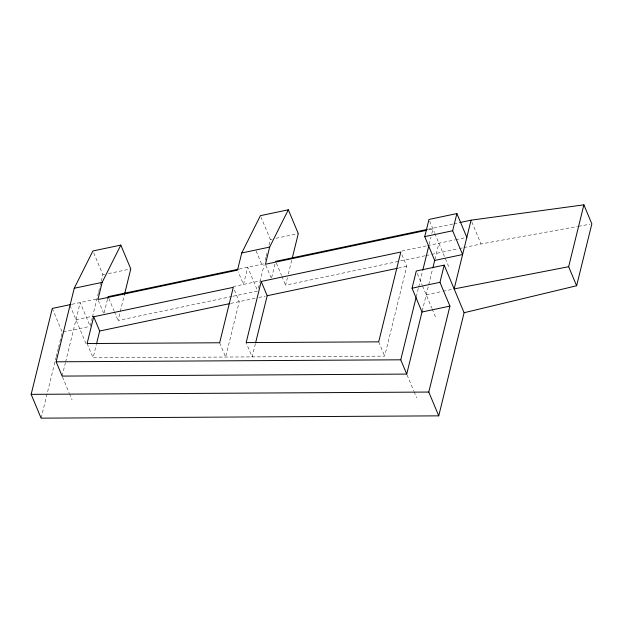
<?xml version="1.0" encoding="UTF-8"?>
<svg xmlns="http://www.w3.org/2000/svg" width="623" height="623" viewBox="0 0 623 623"><rect width="100%" height="100%" fill="white"/><g stroke="black" fill="none" stroke-linecap="round" stroke-linejoin="round"><path stroke-width="0.47" stroke-dasharray="3.12 2.34" d="M41.102 418.158L55.977 357.719M56.21 356.777L58.297 348.273M58.531 347.33L62.253 332.223L52.293 308.424M62.113 376.09L65.353 362.936M65.586 361.994L80.211 302.537L90.171 326.335L92.243 317.901M92.477 316.959L98.473 292.584M98.707 291.65L100.085 286.027M100.319 285.085L101.012 282.274M101.238 281.339L102.857 274.774L93.637 252.736M401.921 254.714L406.772 266.317L384.679 356.122L93.084 357.82L96.261 344.885M104.127 312.941L107.468 299.367M232.036 296.439L118.09 320.456L124.312 295.138M258.366 288.223L259.752 282.601M259.986 281.666L264.136 264.791M265.289 260.103L265.982 257.291M266.216 256.349L267.135 252.603M268.98 245.104L270.366 239.473L261.146 217.443M255.375 343.725L252.136 356.893L246.163 342.611M271.636 277.64L275.195 263.163M425.05 255.773L285.599 285.155L287.444 277.656M288.363 273.91L291.821 259.846M416.257 296.813L418.477 287.764M418.703 286.86L422.55 271.239M429.161 244.348L430.945 237.106M431.832 233.493L432.946 228.968L428.188 229.973M422.23 311.095L432.635 268.793M434.916 259.526L438.919 243.25M102.857 274.774L104.719 274.385M108.441 273.598L130.775 268.895M270.366 239.473L272.228 239.084M275.95 238.298L298.285 233.594M71.84 304.304L96.962 299.009M239.177 269.043L263.545 263.903M428.375 229.171L453.046 223.976M453.988 223.774L458.738 222.777M75.983 319.724L92.734 316.196M233.049 286.627L260.243 280.895M401.804 251.069L426.545 245.851M427.503 245.657L454.743 239.91M455.67 239.715L465.911 237.558M63.18 332.028L89.237 326.53M232.986 296.244L257.681 291.042L247.72 267.244L243.492 284.431L238.266 271.932M426 255.57L430.742 254.573M431.692 254.371L458.255 248.772M459.206 248.577L462.998 247.775M463.948 247.572L481.026 243.975L577.521 226.476M230.72 303.417L255.087 298.285M258.81 297.498L265.32 296.127M398.229 268.116L406.772 266.317M426.233 294.811L442.057 291.478M442.984 291.284L452.29 289.321M578.471 226.305L589.942 224.225M471.806 221.936L481.026 243.975M429.691 221.181L434.441 232.535M434.815 233.43L448.879 267.049M417.363 273.606L422.129 284.991M422.503 285.887L431.762 308.035M432.136 308.915L436.186 318.61M407.099 374.968L413.734 390.839M414.1 391.719L416.686 397.887M378.706 341.848L384.679 356.122M276.378 263.124L281.541 275.459M281.908 276.339L285.599 285.155M265.811 265.157L271.036 277.656M256.084 250.913L261.683 264.3M234.412 290.014L239.263 301.618L225.627 357.049L219.654 342.767M108.869 298.417L114.032 310.76M114.398 311.64L118.09 320.456M98.302 300.457L103.527 312.948M87.111 343.538L93.084 357.82M70.01 305.449L85.943 343.522M62.487 376.97L69.122 392.833M69.488 393.72L72.073 399.888"/><path stroke-width="0.93" d="M124.545 294.204L130.775 268.895L120.815 245.096L92.897 250.976L74.238 288.262L56.14 361.807L62.113 376.09L406.726 374.088L422.005 311.998L412.052 288.2L416.281 271.013L444.199 265.125L464.104 312.723L438.732 415.853L41.102 418.158L31.15 394.359L52.293 308.424L70.905 304.499M93.699 316.749L87.111 343.538L219.654 342.767L233.29 287.335L93.699 316.749L99.672 331.031L96.495 343.958M120.815 245.096L102.156 282.375L97.928 299.562L237.519 270.148L241.747 252.961L260.406 215.675L288.324 209.795L298.285 233.594L292.288 257.969M107.686 298.464L108.129 296.657L238.227 269.245M261.208 281.456L246.163 342.611L378.706 341.848L400.799 252.035L261.208 281.456L267.181 295.73L255.609 342.782M288.324 209.795L269.666 247.074L265.437 264.269L426.288 230.37M432.86 267.867L434.69 260.437L424.738 236.639L428.967 219.452L456.885 213.564L466.837 237.363M406.726 374.088L400.753 359.806L416.032 297.716M422.776 270.312L428.717 246.155M438.732 415.853L428.78 392.054L449.923 306.111L439.97 282.312L444.199 265.125M434.69 260.437L462.609 254.55L452.656 230.751L456.885 213.564M471.066 220.176L454.151 288.924L568.659 266.714L583.883 204.842L471.066 220.176L459.681 222.575M464.104 312.723L576.625 285.755L591.85 223.883L583.883 204.842M74.238 288.262L102.156 282.375M241.747 252.961L269.666 247.074M275.639 261.356L427.433 229.373M424.738 236.639L452.656 230.751M99.672 331.031L229.77 303.619M267.181 295.73L397.279 268.318M412.052 288.2L439.97 282.312M422.005 311.998L449.923 306.111M56.14 361.807L400.753 359.806M31.15 394.359L428.78 392.054M568.659 266.714L576.625 285.755"/></g></svg>
